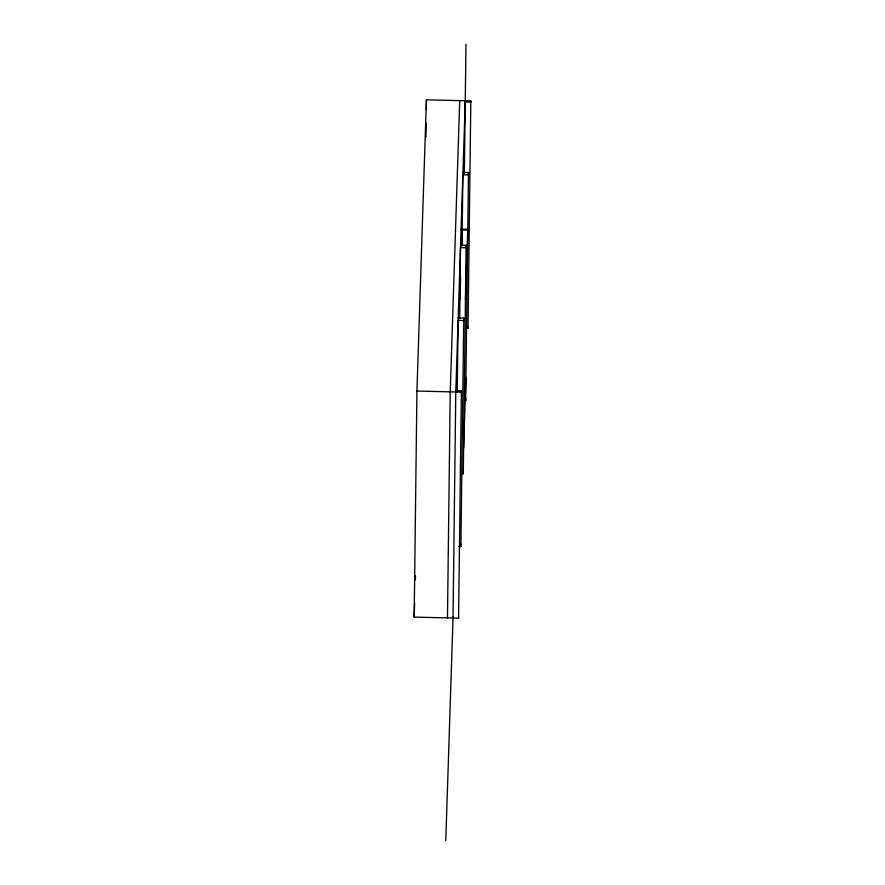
<?xml version="1.0" encoding="UTF-8"?>
<svg xmlns="http://www.w3.org/2000/svg" width="885" height="885" viewBox="0 0 885 885"><rect width="100%" height="100%" fill="white"/><g stroke="black" fill="none" stroke-linecap="round" stroke-linejoin="round"><path stroke-width="1.33" d="M458.618 616.978L458.574 618.172L414.169 617.088L416.935 391.048L426.426 99.817L470.831 100.89L468.032 328.136L465.809 328.081M425.962 137.031L426.139 123.247M426.305 109.463L426.426 99.817M447.478 617.907L450.233 391.867L459.724 100.624M453.031 618.04L455.786 392L465.278 100.757M457.246 392.055L458.12 320.392L463.674 320.525L463.751 318.124L458.198 317.992M459.669 318.799L460.499 247.579L466.041 247.711L466.13 245.311L460.576 245.178M462.003 245.643L462.866 174.765L468.419 174.909L468.497 172.509L462.944 172.376M458.574 618.172L461.384 390.938L455.83 390.794M464.359 173.626L465.975 44.25M458.695 546.51L460.908 546.565L463.751 318.124M461.063 473.696L463.286 473.752L466.13 245.311M468.497 172.509L465.654 400.949L465.731 398.549M414.169 617.088L414.623 603.293M415.386 579.83L415.519 575.681M459.912 299.572L460.631 277.481M461.66 245.731L462.202 229.16M445.774 840.75L453.065 616.834M461.384 390.938L461.339 392.132L416.935 391.048M470.831 100.89L470.787 102.096L465.244 101.963M465.455 299.705L467.756 229.292L461.03 229.126M463.651 448.042L465.941 377.63M460.908 546.565L460.985 544.164M463.286 473.752L463.364 471.351M468.032 328.136L468.065 326.93M461.008 229.912L467.734 230.078"/></g></svg>
